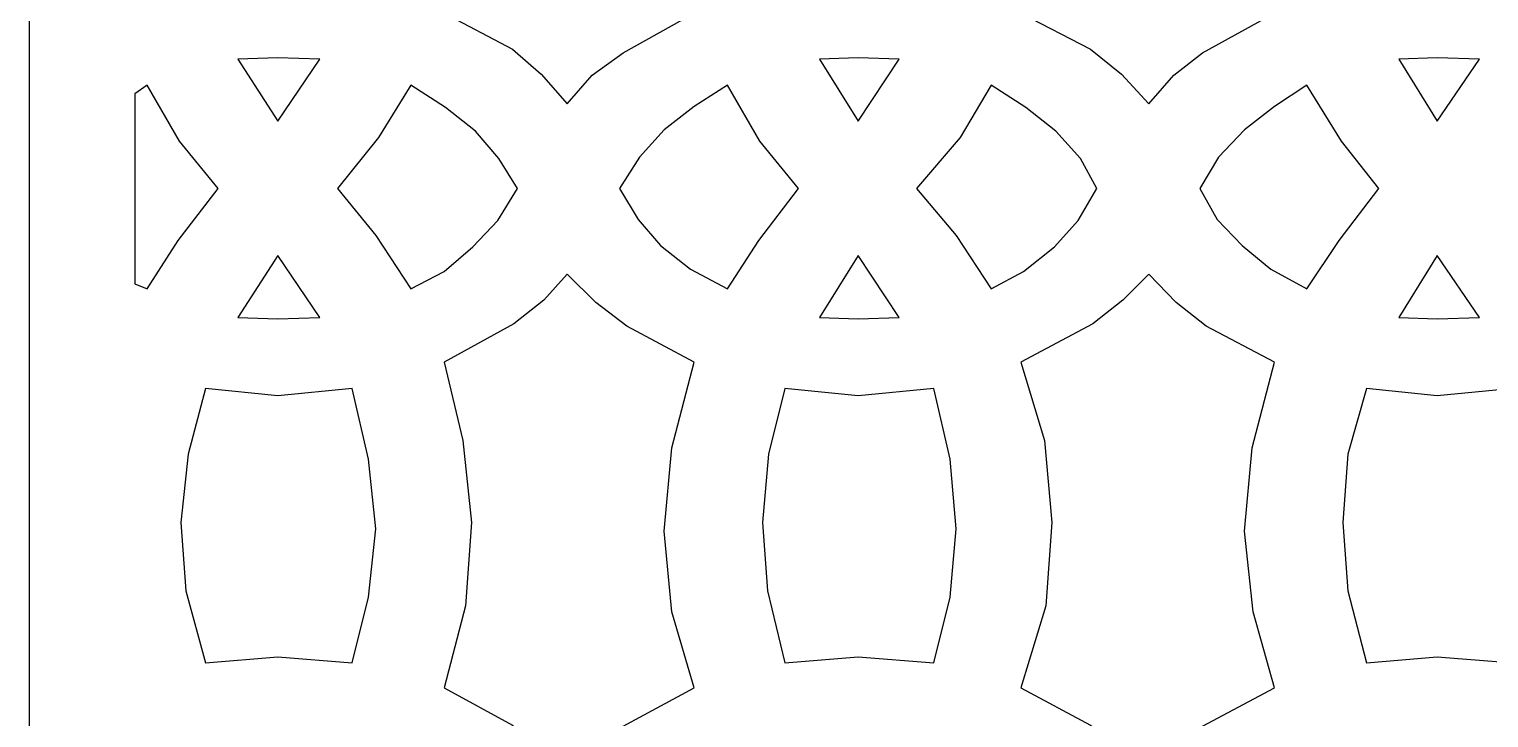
# Model space of a CAD drawing. Header units: centimetres. Extents: x -7.7 to 6.7, y -15 to 14.1.
# Drawn here: x -7.71 to -0.38, y 4.22 to 7.68 of the extents above; entities that cross this region are included whole.
import ezdxf

# ---------------------------------------------------------------- set-up
doc = ezdxf.new("R2010")
doc.units = ezdxf.units.CM
doc.header["$MEASUREMENT"] = 0
doc.layers.add('layer 1', color=7, linetype='Continuous')

msp = doc.modelspace()

# ---------------------------------------------------------------- linework, layer by layer
at = {"layer": 'layer 1', "color": 177}
for points, knots in [([(-7.71189, 14.09171), (-7.71189, 14.09171), (6.70831, 14.09171), (6.70831, 14.09171), (6.70831, 14.09171), (6.70831, 14.09171), (6.70831, -0.32225), (6.70831, -0.32225), (6.70831, -0.32225), (6.70831, -0.32225), (-7.71189, -0.32225), (-7.71189, -0.32225), (-7.71189, -0.32225), (-7.71189, -0.32225), (-7.71189, 14.09171), (-7.71189, 14.09171)], [0, 0, 0, 0, 0.2, 0.2, 0.2, 0.2, 0.4, 0.4, 0.4, 0.4, 0.6, 0.6, 0.6, 0.6, 1, 1, 1, 1]), ([(-5.01005, 7.3028), (-5.01005, 7.3028), (-5.14109, 7.45255), (-5.14109, 7.45255), (-5.14109, 7.45255), (-5.14109, 7.45255), (-5.2846, 7.57735), (-5.2846, 7.57735), (-5.2846, 7.57735), (-5.2846, 7.57735), (-5.62779, 7.7583), (-5.62779, 7.7583), (-5.62779, 7.7583), (-5.62779, 7.7583), (-5.52172, 8.17637), (-5.52172, 8.17637), (-5.52172, 8.17637), (-5.52172, 8.17637), (-5.49052, 8.60068), (-5.49052, 8.60068), (-5.49052, 8.60068), (-5.49052, 8.60068), (-5.5342, 9.00003), (-5.5342, 9.00003), (-5.5342, 9.00003), (-5.5342, 9.00003), (-5.62779, 9.38689), (-5.62779, 9.38689), (-5.62779, 9.38689), (-5.62779, 9.38689), (-5.27836, 9.59281), (-5.27836, 9.59281), (-5.27836, 9.59281), (-5.27836, 9.59281), (-5.12861, 9.70512), (-5.12861, 9.70512), (-5.12861, 9.70512), (-5.12861, 9.70512), (-5.01005, 9.83616), (-5.01005, 9.83616), (-5.01005, 9.83616), (-5.01005, 9.83616), (-4.86654, 9.69888), (-4.86654, 9.69888), (-4.86654, 9.69888), (-4.86654, 9.69888), (-4.71054, 9.58033), (-4.71054, 9.58033), (-4.71054, 9.58033), (-4.71054, 9.58033), (-4.37359, 9.38689), (-4.37359, 9.38689), (-4.37359, 9.38689), (-4.37359, 9.38689), (-4.48591, 8.97507), (-4.48591, 8.97507), (-4.48591, 8.97507), (-4.48591, 8.97507), (-4.52335, 8.557), (-4.52335, 8.557), (-4.52335, 8.557), (-4.52335, 8.557), (-4.48591, 8.15141), (-4.48591, 8.15141), (-4.48591, 8.15141), (-4.48591, 8.15141), (-4.37359, 7.7583), (-4.37359, 7.7583), (-4.37359, 7.7583), (-4.37359, 7.7583), (-4.72926, 7.55863), (-4.72926, 7.55863), (-4.72926, 7.55863), (-4.72926, 7.55863), (-4.88526, 7.44631), (-4.88526, 7.44631), (-4.88526, 7.44631), (-4.88526, 7.44631), (-5.01005, 7.3028), (-5.01005, 7.3028)], [0, 0, 0, 0, 0.047619, 0.047619, 0.047619, 0.047619, 0.0952381, 0.0952381, 0.0952381, 0.0952381, 0.1428571, 0.1428571, 0.1428571, 0.1428571, 0.1904762, 0.1904762, 0.1904762, 0.1904762, 0.2380952, 0.2380952, 0.2380952, 0.2380952, 0.2857143, 0.2857143, 0.2857143, 0.2857143, 0.3333333, 0.3333333, 0.3333333, 0.3333333, 0.3809524, 0.3809524, 0.3809524, 0.3809524, 0.4285714, 0.4285714, 0.4285714, 0.4285714, 0.4761905, 0.4761905, 0.4761905, 0.4761905, 0.5238095, 0.5238095, 0.5238095, 0.5238095, 0.5714286, 0.5714286, 0.5714286, 0.5714286, 0.6190476, 0.6190476, 0.6190476, 0.6190476, 0.6666667, 0.6666667, 0.6666667, 0.6666667, 0.7142857, 0.7142857, 0.7142857, 0.7142857, 0.7619048, 0.7619048, 0.7619048, 0.7619048, 0.8095238, 0.8095238, 0.8095238, 0.8095238, 0.8571429, 0.8571429, 0.8571429, 0.8571429, 0.9047619, 0.9047619, 0.9047619, 0.9047619, 1, 1, 1, 1]), ([(-2.08982, 7.3028), (-2.08982, 7.3028), (-2.2271, 7.45255), (-2.2271, 7.45255), (-2.2271, 7.45255), (-2.2271, 7.45255), (-2.38309, 7.57735), (-2.38309, 7.57735), (-2.38309, 7.57735), (-2.38309, 7.57735), (-2.73252, 7.7583), (-2.73252, 7.7583), (-2.73252, 7.7583), (-2.73252, 7.7583), (-2.60773, 8.17637), (-2.60773, 8.17637), (-2.60773, 8.17637), (-2.60773, 8.17637), (-2.57653, 8.60068), (-2.57653, 8.60068), (-2.57653, 8.60068), (-2.57653, 8.60068), (-2.61397, 9.00003), (-2.61397, 9.00003), (-2.61397, 9.00003), (-2.61397, 9.00003), (-2.73252, 9.38689), (-2.73252, 9.38689), (-2.73252, 9.38689), (-2.73252, 9.38689), (-2.37061, 9.59281), (-2.37061, 9.59281), (-2.37061, 9.59281), (-2.37061, 9.59281), (-2.22086, 9.70512), (-2.22086, 9.70512), (-2.22086, 9.70512), (-2.22086, 9.70512), (-2.08982, 9.83616), (-2.08982, 9.83616), (-2.08982, 9.83616), (-2.08982, 9.83616), (-1.95255, 9.69888), (-1.95255, 9.69888), (-1.95255, 9.69888), (-1.95255, 9.69888), (-1.80279, 9.58033), (-1.80279, 9.58033), (-1.80279, 9.58033), (-1.80279, 9.58033), (-1.4596, 9.38689), (-1.4596, 9.38689), (-1.4596, 9.38689), (-1.4596, 9.38689), (-1.57192, 8.97507), (-1.57192, 8.97507), (-1.57192, 8.97507), (-1.57192, 8.97507), (-1.60936, 8.557), (-1.60936, 8.557), (-1.60936, 8.557), (-1.60936, 8.557), (-1.56568, 8.15141), (-1.56568, 8.15141), (-1.56568, 8.15141), (-1.56568, 8.15141), (-1.4596, 7.7583), (-1.4596, 7.7583), (-1.4596, 7.7583), (-1.4596, 7.7583), (-1.82151, 7.55863), (-1.82151, 7.55863), (-1.82151, 7.55863), (-1.82151, 7.55863), (-1.96503, 7.44631), (-1.96503, 7.44631), (-1.96503, 7.44631), (-1.96503, 7.44631), (-2.08982, 7.3028), (-2.08982, 7.3028)], [0, 0, 0, 0, 0.047619, 0.047619, 0.047619, 0.047619, 0.0952381, 0.0952381, 0.0952381, 0.0952381, 0.1428571, 0.1428571, 0.1428571, 0.1428571, 0.1904762, 0.1904762, 0.1904762, 0.1904762, 0.2380952, 0.2380952, 0.2380952, 0.2380952, 0.2857143, 0.2857143, 0.2857143, 0.2857143, 0.3333333, 0.3333333, 0.3333333, 0.3333333, 0.3809524, 0.3809524, 0.3809524, 0.3809524, 0.4285714, 0.4285714, 0.4285714, 0.4285714, 0.4761905, 0.4761905, 0.4761905, 0.4761905, 0.5238095, 0.5238095, 0.5238095, 0.5238095, 0.5714286, 0.5714286, 0.5714286, 0.5714286, 0.6190476, 0.6190476, 0.6190476, 0.6190476, 0.6666667, 0.6666667, 0.6666667, 0.6666667, 0.7142857, 0.7142857, 0.7142857, 0.7142857, 0.7619048, 0.7619048, 0.7619048, 0.7619048, 0.8095238, 0.8095238, 0.8095238, 0.8095238, 0.8571429, 0.8571429, 0.8571429, 0.8571429, 0.9047619, 0.9047619, 0.9047619, 0.9047619, 1, 1, 1, 1]), ([(-6.46393, 7.21544), (-6.46393, 7.21544), (-6.6636, 7.52743), (-6.6636, 7.52743), (-6.6636, 7.52743), (-6.6636, 7.52743), (-6.46393, 7.53367), (-6.46393, 7.53367), (-6.46393, 7.53367), (-6.46393, 7.53367), (-6.25177, 7.52743), (-6.25177, 7.52743), (-6.25177, 7.52743), (-6.25177, 7.52743), (-6.46393, 7.21544), (-6.46393, 7.21544)], [0, 0, 0, 0, 0.2, 0.2, 0.2, 0.2, 0.4, 0.4, 0.4, 0.4, 0.6, 0.6, 0.6, 0.6, 1, 1, 1, 1]), ([(-3.54994, 7.21544), (-3.54994, 7.21544), (-3.74337, 7.52743), (-3.74337, 7.52743), (-3.74337, 7.52743), (-3.74337, 7.52743), (-3.54994, 7.53367), (-3.54994, 7.53367), (-3.54994, 7.53367), (-3.54994, 7.53367), (-3.34402, 7.52743), (-3.34402, 7.52743), (-3.34402, 7.52743), (-3.34402, 7.52743), (-3.54994, 7.21544), (-3.54994, 7.21544)], [0, 0, 0, 0, 0.2, 0.2, 0.2, 0.2, 0.4, 0.4, 0.4, 0.4, 0.6, 0.6, 0.6, 0.6, 1, 1, 1, 1]), ([(-0.64219, 7.21544), (-0.64219, 7.21544), (-0.83562, 7.52743), (-0.83562, 7.52743), (-0.83562, 7.52743), (-0.83562, 7.52743), (-0.64219, 7.53367), (-0.64219, 7.53367), (-0.64219, 7.53367), (-0.64219, 7.53367), (-0.43003, 7.52743), (-0.43003, 7.52743), (-0.43003, 7.52743), (-0.43003, 7.52743), (-0.64219, 7.21544), (-0.64219, 7.21544)], [0, 0, 0, 0, 0.2, 0.2, 0.2, 0.2, 0.4, 0.4, 0.4, 0.4, 0.6, 0.6, 0.6, 0.6, 1, 1, 1, 1]), ([(-7.18151, 7.35272), (-7.18151, 7.35272), (-7.11911, 7.39639), (-7.11911, 7.39639), (-7.11911, 7.39639), (-7.11911, 7.39639), (-6.95687, 7.1156), (-6.95687, 7.1156), (-6.95687, 7.1156), (-6.95687, 7.1156), (-6.76344, 6.87849), (-6.76344, 6.87849), (-6.76344, 6.87849), (-6.76344, 6.87849), (-6.96311, 6.61642), (-6.96311, 6.61642), (-6.96311, 6.61642), (-6.96311, 6.61642), (-7.11911, 6.37307), (-7.11911, 6.37307), (-7.11911, 6.37307), (-7.11911, 6.37307), (-7.18151, 6.39803), (-7.18151, 6.39803), (-7.18151, 6.39803), (-7.18151, 6.39803), (-7.18151, 7.35272), (-7.18151, 7.35272)], [0, 0, 0, 0, 0.125, 0.125, 0.125, 0.125, 0.25, 0.25, 0.25, 0.25, 0.375, 0.375, 0.375, 0.375, 0.5, 0.5, 0.5, 0.5, 0.625, 0.625, 0.625, 0.625, 0.75, 0.75, 0.75, 0.75, 1, 1, 1, 1]), ([(-6.16442, 6.87849), (-6.16442, 6.87849), (-5.9585, 7.13432), (-5.9585, 7.13432), (-5.9585, 7.13432), (-5.9585, 7.13432), (-5.79627, 7.39639), (-5.79627, 7.39639), (-5.79627, 7.39639), (-5.79627, 7.39639), (-5.62155, 7.28408), (-5.62155, 7.28408), (-5.62155, 7.28408), (-5.62155, 7.28408), (-5.4718, 7.16552), (-5.4718, 7.16552), (-5.4718, 7.16552), (-5.4718, 7.16552), (-5.35324, 7.02825), (-5.35324, 7.02825), (-5.35324, 7.02825), (-5.35324, 7.02825), (-5.25964, 6.87849), (-5.25964, 6.87849), (-5.25964, 6.87849), (-5.25964, 6.87849), (-5.35948, 6.71626), (-5.35948, 6.71626), (-5.35948, 6.71626), (-5.35948, 6.71626), (-5.48428, 6.58522), (-5.48428, 6.58522), (-5.48428, 6.58522), (-5.48428, 6.58522), (-5.62779, 6.46042), (-5.62779, 6.46042), (-5.62779, 6.46042), (-5.62779, 6.46042), (-5.79627, 6.37307), (-5.79627, 6.37307), (-5.79627, 6.37307), (-5.79627, 6.37307), (-5.97098, 6.64138), (-5.97098, 6.64138), (-5.97098, 6.64138), (-5.97098, 6.64138), (-6.16442, 6.87849), (-6.16442, 6.87849)], [0, 0, 0, 0, 0.0769231, 0.0769231, 0.0769231, 0.0769231, 0.1538462, 0.1538462, 0.1538462, 0.1538462, 0.2307692, 0.2307692, 0.2307692, 0.2307692, 0.3076923, 0.3076923, 0.3076923, 0.3076923, 0.3846154, 0.3846154, 0.3846154, 0.3846154, 0.4615385, 0.4615385, 0.4615385, 0.4615385, 0.5384615, 0.5384615, 0.5384615, 0.5384615, 0.6153846, 0.6153846, 0.6153846, 0.6153846, 0.6923077, 0.6923077, 0.6923077, 0.6923077, 0.7692308, 0.7692308, 0.7692308, 0.7692308, 0.8461538, 0.8461538, 0.8461538, 0.8461538, 1, 1, 1, 1]), ([(-3.84945, 6.87849), (-3.84945, 6.87849), (-4.04912, 6.61642), (-4.04912, 6.61642), (-4.04912, 6.61642), (-4.04912, 6.61642), (-4.20512, 6.37307), (-4.20512, 6.37307), (-4.20512, 6.37307), (-4.20512, 6.37307), (-4.39231, 6.4729), (-4.39231, 6.4729), (-4.39231, 6.4729), (-4.39231, 6.4729), (-4.54207, 6.59146), (-4.54207, 6.59146), (-4.54207, 6.59146), (-4.54207, 6.59146), (-4.65438, 6.7225), (-4.65438, 6.7225), (-4.65438, 6.7225), (-4.65438, 6.7225), (-4.74798, 6.87849), (-4.74798, 6.87849), (-4.74798, 6.87849), (-4.74798, 6.87849), (-4.64814, 7.03449), (-4.64814, 7.03449), (-4.64814, 7.03449), (-4.64814, 7.03449), (-4.52335, 7.17176), (-4.52335, 7.17176), (-4.52335, 7.17176), (-4.52335, 7.17176), (-4.37359, 7.29032), (-4.37359, 7.29032), (-4.37359, 7.29032), (-4.37359, 7.29032), (-4.20512, 7.39639), (-4.20512, 7.39639), (-4.20512, 7.39639), (-4.20512, 7.39639), (-4.04288, 7.1156), (-4.04288, 7.1156), (-4.04288, 7.1156), (-4.04288, 7.1156), (-3.84945, 6.87849), (-3.84945, 6.87849)], [0, 0, 0, 0, 0.0769231, 0.0769231, 0.0769231, 0.0769231, 0.1538462, 0.1538462, 0.1538462, 0.1538462, 0.2307692, 0.2307692, 0.2307692, 0.2307692, 0.3076923, 0.3076923, 0.3076923, 0.3076923, 0.3846154, 0.3846154, 0.3846154, 0.3846154, 0.4615385, 0.4615385, 0.4615385, 0.4615385, 0.5384615, 0.5384615, 0.5384615, 0.5384615, 0.6153846, 0.6153846, 0.6153846, 0.6153846, 0.6923077, 0.6923077, 0.6923077, 0.6923077, 0.7692308, 0.7692308, 0.7692308, 0.7692308, 0.8461538, 0.8461538, 0.8461538, 0.8461538, 1, 1, 1, 1]), ([(-3.25667, 6.87849), (-3.25667, 6.87849), (-3.03827, 7.13432), (-3.03827, 7.13432), (-3.03827, 7.13432), (-3.03827, 7.13432), (-2.88228, 7.39639), (-2.88228, 7.39639), (-2.88228, 7.39639), (-2.88228, 7.39639), (-2.70756, 7.28408), (-2.70756, 7.28408), (-2.70756, 7.28408), (-2.70756, 7.28408), (-2.55781, 7.16552), (-2.55781, 7.16552), (-2.55781, 7.16552), (-2.55781, 7.16552), (-2.43301, 7.02825), (-2.43301, 7.02825), (-2.43301, 7.02825), (-2.43301, 7.02825), (-2.35189, 6.87849), (-2.35189, 6.87849), (-2.35189, 6.87849), (-2.35189, 6.87849), (-2.44549, 6.71626), (-2.44549, 6.71626), (-2.44549, 6.71626), (-2.44549, 6.71626), (-2.56405, 6.58522), (-2.56405, 6.58522), (-2.56405, 6.58522), (-2.56405, 6.58522), (-2.72004, 6.46042), (-2.72004, 6.46042), (-2.72004, 6.46042), (-2.72004, 6.46042), (-2.88228, 6.37307), (-2.88228, 6.37307), (-2.88228, 6.37307), (-2.88228, 6.37307), (-3.05699, 6.64138), (-3.05699, 6.64138), (-3.05699, 6.64138), (-3.05699, 6.64138), (-3.25667, 6.87849), (-3.25667, 6.87849)], [0, 0, 0, 0, 0.0769231, 0.0769231, 0.0769231, 0.0769231, 0.1538462, 0.1538462, 0.1538462, 0.1538462, 0.2307692, 0.2307692, 0.2307692, 0.2307692, 0.3076923, 0.3076923, 0.3076923, 0.3076923, 0.3846154, 0.3846154, 0.3846154, 0.3846154, 0.4615385, 0.4615385, 0.4615385, 0.4615385, 0.5384615, 0.5384615, 0.5384615, 0.5384615, 0.6153846, 0.6153846, 0.6153846, 0.6153846, 0.6923077, 0.6923077, 0.6923077, 0.6923077, 0.7692308, 0.7692308, 0.7692308, 0.7692308, 0.8461538, 0.8461538, 0.8461538, 0.8461538, 1, 1, 1, 1]), ([(-0.93546, 6.87849), (-0.93546, 6.87849), (-1.13513, 6.61642), (-1.13513, 6.61642), (-1.13513, 6.61642), (-1.13513, 6.61642), (-1.29737, 6.37307), (-1.29737, 6.37307), (-1.29737, 6.37307), (-1.29737, 6.37307), (-1.47832, 6.4729), (-1.47832, 6.4729), (-1.47832, 6.4729), (-1.47832, 6.4729), (-1.62184, 6.59146), (-1.62184, 6.59146), (-1.62184, 6.59146), (-1.62184, 6.59146), (-1.74663, 6.7225), (-1.74663, 6.7225), (-1.74663, 6.7225), (-1.74663, 6.7225), (-1.83399, 6.87849), (-1.83399, 6.87849), (-1.83399, 6.87849), (-1.83399, 6.87849), (-1.74039, 7.03449), (-1.74039, 7.03449), (-1.74039, 7.03449), (-1.74039, 7.03449), (-1.60936, 7.17176), (-1.60936, 7.17176), (-1.60936, 7.17176), (-1.60936, 7.17176), (-1.4596, 7.29032), (-1.4596, 7.29032), (-1.4596, 7.29032), (-1.4596, 7.29032), (-1.29737, 7.39639), (-1.29737, 7.39639), (-1.29737, 7.39639), (-1.29737, 7.39639), (-1.12265, 7.1156), (-1.12265, 7.1156), (-1.12265, 7.1156), (-1.12265, 7.1156), (-0.93546, 6.87849), (-0.93546, 6.87849)], [0, 0, 0, 0, 0.0769231, 0.0769231, 0.0769231, 0.0769231, 0.1538462, 0.1538462, 0.1538462, 0.1538462, 0.2307692, 0.2307692, 0.2307692, 0.2307692, 0.3076923, 0.3076923, 0.3076923, 0.3076923, 0.3846154, 0.3846154, 0.3846154, 0.3846154, 0.4615385, 0.4615385, 0.4615385, 0.4615385, 0.5384615, 0.5384615, 0.5384615, 0.5384615, 0.6153846, 0.6153846, 0.6153846, 0.6153846, 0.6923077, 0.6923077, 0.6923077, 0.6923077, 0.7692308, 0.7692308, 0.7692308, 0.7692308, 0.8461538, 0.8461538, 0.8461538, 0.8461538, 1, 1, 1, 1]), ([(-6.46393, 6.54154), (-6.46393, 6.54154), (-6.25177, 6.22955), (-6.25177, 6.22955), (-6.25177, 6.22955), (-6.25177, 6.22955), (-6.46393, 6.22331), (-6.46393, 6.22331), (-6.46393, 6.22331), (-6.46393, 6.22331), (-6.6636, 6.22955), (-6.6636, 6.22955), (-6.6636, 6.22955), (-6.6636, 6.22955), (-6.46393, 6.54154), (-6.46393, 6.54154)], [0, 0, 0, 0, 0.2, 0.2, 0.2, 0.2, 0.4, 0.4, 0.4, 0.4, 0.6, 0.6, 0.6, 0.6, 1, 1, 1, 1]), ([(-3.54994, 6.54154), (-3.54994, 6.54154), (-3.34402, 6.22955), (-3.34402, 6.22955), (-3.34402, 6.22955), (-3.34402, 6.22955), (-3.54994, 6.22331), (-3.54994, 6.22331), (-3.54994, 6.22331), (-3.54994, 6.22331), (-3.74337, 6.22955), (-3.74337, 6.22955), (-3.74337, 6.22955), (-3.74337, 6.22955), (-3.54994, 6.54154), (-3.54994, 6.54154)], [0, 0, 0, 0, 0.2, 0.2, 0.2, 0.2, 0.4, 0.4, 0.4, 0.4, 0.6, 0.6, 0.6, 0.6, 1, 1, 1, 1]), ([(-0.64219, 6.54154), (-0.64219, 6.54154), (-0.43003, 6.22955), (-0.43003, 6.22955), (-0.43003, 6.22955), (-0.43003, 6.22955), (-0.64219, 6.22331), (-0.64219, 6.22331), (-0.64219, 6.22331), (-0.64219, 6.22331), (-0.83562, 6.22955), (-0.83562, 6.22955), (-0.83562, 6.22955), (-0.83562, 6.22955), (-0.64219, 6.54154), (-0.64219, 6.54154)], [0, 0, 0, 0, 0.2, 0.2, 0.2, 0.2, 0.4, 0.4, 0.4, 0.4, 0.6, 0.6, 0.6, 0.6, 1, 1, 1, 1]), ([(-5.01005, 3.92706), (-5.01005, 3.92706), (-5.14109, 4.0581), (-5.14109, 4.0581), (-5.14109, 4.0581), (-5.14109, 4.0581), (-5.2846, 4.18289), (-5.2846, 4.18289), (-5.2846, 4.18289), (-5.2846, 4.18289), (-5.62779, 4.37009), (-5.62779, 4.37009), (-5.62779, 4.37009), (-5.62779, 4.37009), (-5.52172, 4.78191), (-5.52172, 4.78191), (-5.52172, 4.78191), (-5.52172, 4.78191), (-5.49052, 5.19998), (-5.49052, 5.19998), (-5.49052, 5.19998), (-5.49052, 5.19998), (-5.5342, 5.61181), (-5.5342, 5.61181), (-5.5342, 5.61181), (-5.5342, 5.61181), (-5.62779, 6.00492), (-5.62779, 6.00492), (-5.62779, 6.00492), (-5.62779, 6.00492), (-5.27836, 6.19835), (-5.27836, 6.19835), (-5.27836, 6.19835), (-5.27836, 6.19835), (-5.12861, 6.31691), (-5.12861, 6.31691), (-5.12861, 6.31691), (-5.12861, 6.31691), (-5.01005, 6.44794), (-5.01005, 6.44794), (-5.01005, 6.44794), (-5.01005, 6.44794), (-4.86654, 6.30443), (-4.86654, 6.30443), (-4.86654, 6.30443), (-4.86654, 6.30443), (-4.71054, 6.18587), (-4.71054, 6.18587), (-4.71054, 6.18587), (-4.71054, 6.18587), (-4.37359, 6.00492), (-4.37359, 6.00492), (-4.37359, 6.00492), (-4.37359, 6.00492), (-4.48591, 5.57437), (-4.48591, 5.57437), (-4.48591, 5.57437), (-4.48591, 5.57437), (-4.52335, 5.1563), (-4.52335, 5.1563), (-4.52335, 5.1563), (-4.52335, 5.1563), (-4.48591, 4.75072), (-4.48591, 4.75072), (-4.48591, 4.75072), (-4.48591, 4.75072), (-4.37359, 4.37009), (-4.37359, 4.37009), (-4.37359, 4.37009), (-4.37359, 4.37009), (-4.72926, 4.17665), (-4.72926, 4.17665), (-4.72926, 4.17665), (-4.72926, 4.17665), (-4.88526, 4.05186), (-4.88526, 4.05186), (-4.88526, 4.05186), (-4.88526, 4.05186), (-5.01005, 3.92706), (-5.01005, 3.92706)], [0, 0, 0, 0, 0.047619, 0.047619, 0.047619, 0.047619, 0.0952381, 0.0952381, 0.0952381, 0.0952381, 0.1428571, 0.1428571, 0.1428571, 0.1428571, 0.1904762, 0.1904762, 0.1904762, 0.1904762, 0.2380952, 0.2380952, 0.2380952, 0.2380952, 0.2857143, 0.2857143, 0.2857143, 0.2857143, 0.3333333, 0.3333333, 0.3333333, 0.3333333, 0.3809524, 0.3809524, 0.3809524, 0.3809524, 0.4285714, 0.4285714, 0.4285714, 0.4285714, 0.4761905, 0.4761905, 0.4761905, 0.4761905, 0.5238095, 0.5238095, 0.5238095, 0.5238095, 0.5714286, 0.5714286, 0.5714286, 0.5714286, 0.6190476, 0.6190476, 0.6190476, 0.6190476, 0.6666667, 0.6666667, 0.6666667, 0.6666667, 0.7142857, 0.7142857, 0.7142857, 0.7142857, 0.7619048, 0.7619048, 0.7619048, 0.7619048, 0.8095238, 0.8095238, 0.8095238, 0.8095238, 0.8571429, 0.8571429, 0.8571429, 0.8571429, 0.9047619, 0.9047619, 0.9047619, 0.9047619, 1, 1, 1, 1]), ([(-2.08982, 3.92706), (-2.08982, 3.92706), (-2.2271, 4.0581), (-2.2271, 4.0581), (-2.2271, 4.0581), (-2.2271, 4.0581), (-2.38309, 4.18289), (-2.38309, 4.18289), (-2.38309, 4.18289), (-2.38309, 4.18289), (-2.73252, 4.37009), (-2.73252, 4.37009), (-2.73252, 4.37009), (-2.73252, 4.37009), (-2.60773, 4.78191), (-2.60773, 4.78191), (-2.60773, 4.78191), (-2.60773, 4.78191), (-2.57653, 5.19998), (-2.57653, 5.19998), (-2.57653, 5.19998), (-2.57653, 5.19998), (-2.61397, 5.61181), (-2.61397, 5.61181), (-2.61397, 5.61181), (-2.61397, 5.61181), (-2.73252, 6.00492), (-2.73252, 6.00492), (-2.73252, 6.00492), (-2.73252, 6.00492), (-2.37061, 6.19835), (-2.37061, 6.19835), (-2.37061, 6.19835), (-2.37061, 6.19835), (-2.22086, 6.31691), (-2.22086, 6.31691), (-2.22086, 6.31691), (-2.22086, 6.31691), (-2.08982, 6.44794), (-2.08982, 6.44794), (-2.08982, 6.44794), (-2.08982, 6.44794), (-1.95255, 6.30443), (-1.95255, 6.30443), (-1.95255, 6.30443), (-1.95255, 6.30443), (-1.80279, 6.18587), (-1.80279, 6.18587), (-1.80279, 6.18587), (-1.80279, 6.18587), (-1.4596, 6.00492), (-1.4596, 6.00492), (-1.4596, 6.00492), (-1.4596, 6.00492), (-1.57192, 5.57437), (-1.57192, 5.57437), (-1.57192, 5.57437), (-1.57192, 5.57437), (-1.60936, 5.1563), (-1.60936, 5.1563), (-1.60936, 5.1563), (-1.60936, 5.1563), (-1.56568, 4.75072), (-1.56568, 4.75072), (-1.56568, 4.75072), (-1.56568, 4.75072), (-1.4596, 4.37009), (-1.4596, 4.37009), (-1.4596, 4.37009), (-1.4596, 4.37009), (-1.82151, 4.17665), (-1.82151, 4.17665), (-1.82151, 4.17665), (-1.82151, 4.17665), (-1.96503, 4.05186), (-1.96503, 4.05186), (-1.96503, 4.05186), (-1.96503, 4.05186), (-2.08982, 3.92706), (-2.08982, 3.92706)], [0, 0, 0, 0, 0.047619, 0.047619, 0.047619, 0.047619, 0.0952381, 0.0952381, 0.0952381, 0.0952381, 0.1428571, 0.1428571, 0.1428571, 0.1428571, 0.1904762, 0.1904762, 0.1904762, 0.1904762, 0.2380952, 0.2380952, 0.2380952, 0.2380952, 0.2857143, 0.2857143, 0.2857143, 0.2857143, 0.3333333, 0.3333333, 0.3333333, 0.3333333, 0.3809524, 0.3809524, 0.3809524, 0.3809524, 0.4285714, 0.4285714, 0.4285714, 0.4285714, 0.4761905, 0.4761905, 0.4761905, 0.4761905, 0.5238095, 0.5238095, 0.5238095, 0.5238095, 0.5714286, 0.5714286, 0.5714286, 0.5714286, 0.6190476, 0.6190476, 0.6190476, 0.6190476, 0.6666667, 0.6666667, 0.6666667, 0.6666667, 0.7142857, 0.7142857, 0.7142857, 0.7142857, 0.7619048, 0.7619048, 0.7619048, 0.7619048, 0.8095238, 0.8095238, 0.8095238, 0.8095238, 0.8571429, 0.8571429, 0.8571429, 0.8571429, 0.9047619, 0.9047619, 0.9047619, 0.9047619, 1, 1, 1, 1]), ([(-6.46393, 4.52608), (-6.46393, 4.52608), (-6.82584, 4.49488), (-6.82584, 4.49488), (-6.82584, 4.49488), (-6.82584, 4.49488), (-6.92567, 4.85679), (-6.92567, 4.85679), (-6.92567, 4.85679), (-6.92567, 4.85679), (-6.95063, 5.19998), (-6.95063, 5.19998), (-6.95063, 5.19998), (-6.95063, 5.19998), (-6.91319, 5.54317), (-6.91319, 5.54317), (-6.91319, 5.54317), (-6.91319, 5.54317), (-6.82584, 5.87388), (-6.82584, 5.87388), (-6.82584, 5.87388), (-6.82584, 5.87388), (-6.46393, 5.83644), (-6.46393, 5.83644), (-6.46393, 5.83644), (-6.46393, 5.83644), (-6.08954, 5.87388), (-6.08954, 5.87388), (-6.08954, 5.87388), (-6.08954, 5.87388), (-6.00842, 5.51821), (-6.00842, 5.51821), (-6.00842, 5.51821), (-6.00842, 5.51821), (-5.97098, 5.16878), (-5.97098, 5.16878), (-5.97098, 5.16878), (-5.97098, 5.16878), (-6.00842, 4.82559), (-6.00842, 4.82559), (-6.00842, 4.82559), (-6.00842, 4.82559), (-6.08954, 4.49488), (-6.08954, 4.49488), (-6.08954, 4.49488), (-6.08954, 4.49488), (-6.46393, 4.52608), (-6.46393, 4.52608)], [0, 0, 0, 0, 0.0769231, 0.0769231, 0.0769231, 0.0769231, 0.1538462, 0.1538462, 0.1538462, 0.1538462, 0.2307692, 0.2307692, 0.2307692, 0.2307692, 0.3076923, 0.3076923, 0.3076923, 0.3076923, 0.3846154, 0.3846154, 0.3846154, 0.3846154, 0.4615385, 0.4615385, 0.4615385, 0.4615385, 0.5384615, 0.5384615, 0.5384615, 0.5384615, 0.6153846, 0.6153846, 0.6153846, 0.6153846, 0.6923077, 0.6923077, 0.6923077, 0.6923077, 0.7692308, 0.7692308, 0.7692308, 0.7692308, 0.8461538, 0.8461538, 0.8461538, 0.8461538, 1, 1, 1, 1]), ([(-3.54994, 4.52608), (-3.54994, 4.52608), (-3.91809, 4.49488), (-3.91809, 4.49488), (-3.91809, 4.49488), (-3.91809, 4.49488), (-4.00544, 4.85679), (-4.00544, 4.85679), (-4.00544, 4.85679), (-4.00544, 4.85679), (-4.0304, 5.19998), (-4.0304, 5.19998), (-4.0304, 5.19998), (-4.0304, 5.19998), (-3.9992, 5.54317), (-3.9992, 5.54317), (-3.9992, 5.54317), (-3.9992, 5.54317), (-3.91809, 5.87388), (-3.91809, 5.87388), (-3.91809, 5.87388), (-3.91809, 5.87388), (-3.54994, 5.83644), (-3.54994, 5.83644), (-3.54994, 5.83644), (-3.54994, 5.83644), (-3.16931, 5.87388), (-3.16931, 5.87388), (-3.16931, 5.87388), (-3.16931, 5.87388), (-3.08819, 5.51821), (-3.08819, 5.51821), (-3.08819, 5.51821), (-3.08819, 5.51821), (-3.05699, 5.16878), (-3.05699, 5.16878), (-3.05699, 5.16878), (-3.05699, 5.16878), (-3.08819, 4.82559), (-3.08819, 4.82559), (-3.08819, 4.82559), (-3.08819, 4.82559), (-3.16931, 4.49488), (-3.16931, 4.49488), (-3.16931, 4.49488), (-3.16931, 4.49488), (-3.54994, 4.52608), (-3.54994, 4.52608)], [0, 0, 0, 0, 0.0769231, 0.0769231, 0.0769231, 0.0769231, 0.1538462, 0.1538462, 0.1538462, 0.1538462, 0.2307692, 0.2307692, 0.2307692, 0.2307692, 0.3076923, 0.3076923, 0.3076923, 0.3076923, 0.3846154, 0.3846154, 0.3846154, 0.3846154, 0.4615385, 0.4615385, 0.4615385, 0.4615385, 0.5384615, 0.5384615, 0.5384615, 0.5384615, 0.6153846, 0.6153846, 0.6153846, 0.6153846, 0.6923077, 0.6923077, 0.6923077, 0.6923077, 0.7692308, 0.7692308, 0.7692308, 0.7692308, 0.8461538, 0.8461538, 0.8461538, 0.8461538, 1, 1, 1, 1]), ([(-0.64219, 4.52608), (-0.64219, 4.52608), (-0.99786, 4.49488), (-0.99786, 4.49488), (-0.99786, 4.49488), (-0.99786, 4.49488), (-1.09145, 4.85679), (-1.09145, 4.85679), (-1.09145, 4.85679), (-1.09145, 4.85679), (-1.11641, 5.19998), (-1.11641, 5.19998), (-1.11641, 5.19998), (-1.11641, 5.19998), (-1.09145, 5.54317), (-1.09145, 5.54317), (-1.09145, 5.54317), (-1.09145, 5.54317), (-0.99786, 5.87388), (-0.99786, 5.87388), (-0.99786, 5.87388), (-0.99786, 5.87388), (-0.64219, 5.83644), (-0.64219, 5.83644), (-0.64219, 5.83644), (-0.64219, 5.83644), (-0.26156, 5.87388), (-0.26156, 5.87388), (-0.26156, 5.87388), (-0.26156, 5.87388), (-0.18044, 5.51821), (-0.18044, 5.51821), (-0.18044, 5.51821), (-0.18044, 5.51821), (-0.14924, 5.16878), (-0.14924, 5.16878), (-0.14924, 5.16878), (-0.14924, 5.16878), (-0.18044, 4.82559), (-0.18044, 4.82559), (-0.18044, 4.82559), (-0.18044, 4.82559), (-0.26156, 4.49488), (-0.26156, 4.49488), (-0.26156, 4.49488), (-0.26156, 4.49488), (-0.64219, 4.52608), (-0.64219, 4.52608)], [0, 0, 0, 0, 0.0769231, 0.0769231, 0.0769231, 0.0769231, 0.1538462, 0.1538462, 0.1538462, 0.1538462, 0.2307692, 0.2307692, 0.2307692, 0.2307692, 0.3076923, 0.3076923, 0.3076923, 0.3076923, 0.3846154, 0.3846154, 0.3846154, 0.3846154, 0.4615385, 0.4615385, 0.4615385, 0.4615385, 0.5384615, 0.5384615, 0.5384615, 0.5384615, 0.6153846, 0.6153846, 0.6153846, 0.6153846, 0.6923077, 0.6923077, 0.6923077, 0.6923077, 0.7692308, 0.7692308, 0.7692308, 0.7692308, 0.8461538, 0.8461538, 0.8461538, 0.8461538, 1, 1, 1, 1])]:
    msp.add_open_spline(points, degree=3, knots=knots, dxfattribs=at)

doc.saveas('drawing.dxf')
